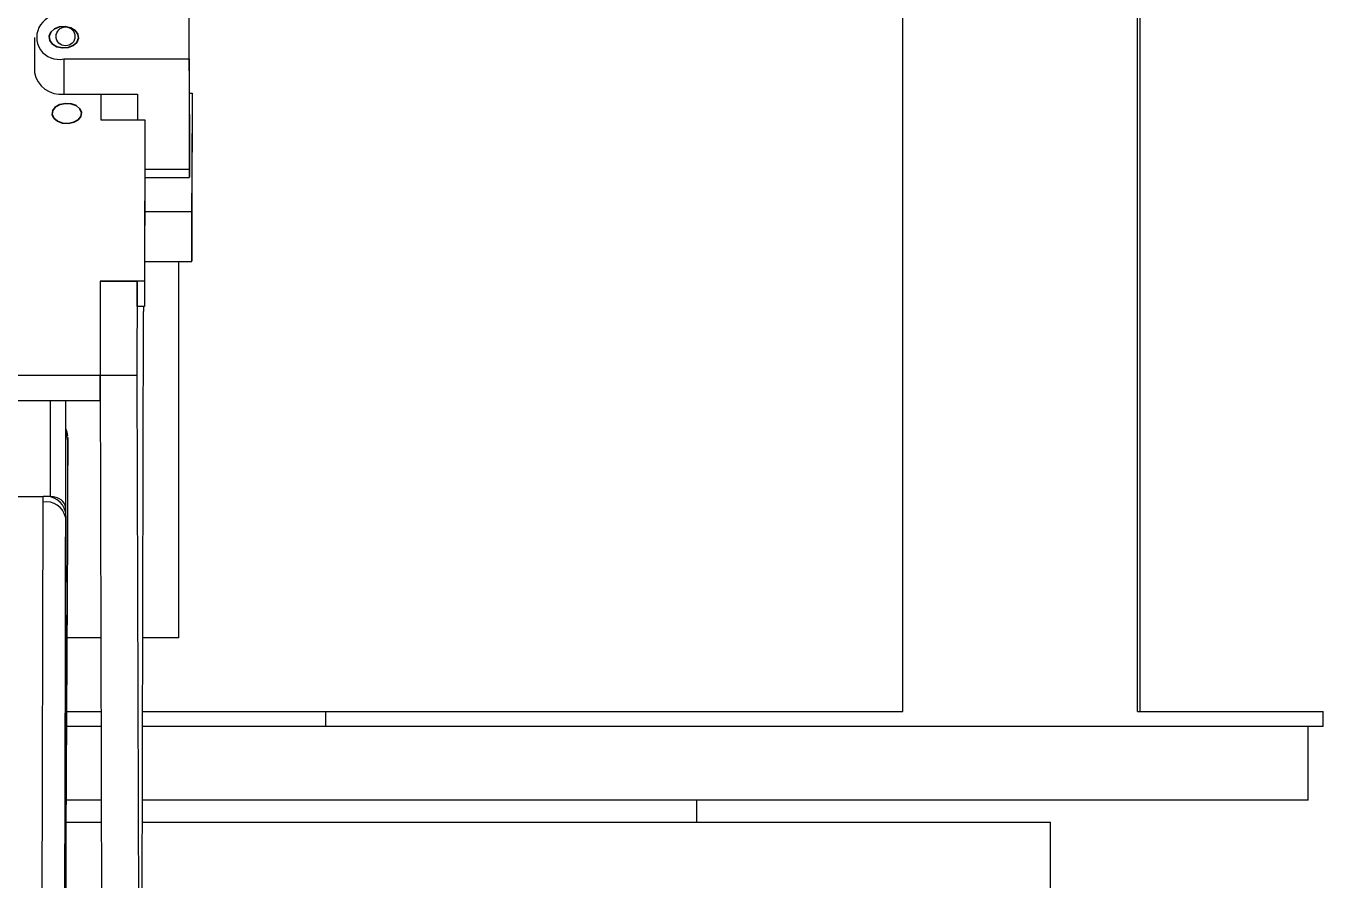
# Model space of a CAD drawing. Header units: millimetres. Extents: x -551930 to 36223, y -1733730 to 8014.
# Drawn here: x -551627.1 to -551607.3, y -1733497.49 to -1733484.45 of the extents above; entities that cross this region are included whole.
import ezdxf

# ---------------------------------------------------------------- set-up
doc = ezdxf.new("R2010")
doc.units = ezdxf.units.MM
doc.layers.get('0').update_dxf_attribs({"lineweight": 35})

msp = doc.modelspace()

# ---------------------------------------------------------------- linework, layer by layer
at = {"color": 7, "linetype": 'Continuous', "lineweight": 25}
for p, q in [((-551613.715, -1733494.915), (-551613.715, -1733479.054)), ((-551610.136, -1733494.915), (-551610.136, -1733479.054)), ((-551610.091, -1733494.915), (-551610.091, -1733479.054)), ((-551624.614, -1733484.954), (-551624.612, -1733484.296)), ((-551624.608, -1733485.985), (-551624.612, -1733484.296)), ((-551626.976, -1733484.626), (-551626.974, -1733485.163)), ((-551626.526, -1733484.954), (-551624.614, -1733484.954)), ((-551626.526, -1733484.954), (-551626.525, -1733485.491)), ((-551624.614, -1733484.954), (-551624.609, -1733486.643)), ((-551624.609, -1733485.479), (-551624.568, -1733485.479)), ((-551624.568, -1733485.479), (-551624.572, -1733487.288)), ((-551624.568, -1733485.479), (-551624.566, -1733486.093)), ((-551626.525, -1733485.491), (-551625.4, -1733485.491)), ((-551625.962, -1733485.491), (-551625.963, -1733485.882)), ((-551625.4, -1733485.491), (-551625.401, -1733485.882)), ((-551625.4, -1733485.491), (-551625.399, -1733485.882)), ((-551625.963, -1733485.882), (-551625.401, -1733485.882)), ((-551625.963, -1733485.882), (-551625.288, -1733485.882)), ((-551625.288, -1733485.882), (-551625.294, -1733488.348)), ((-551625.288, -1733485.882), (-551625.287, -1733486.265)), ((-551625.287, -1733486.265), (-551625.293, -1733488.732)), ((-551624.57, -1733487.902), (-551624.566, -1733486.093)), ((-551625.288, -1733486.764), (-551624.609, -1733486.764)), ((-551625.292, -1733488.045), (-551624.571, -1733488.045)), ((-551624.77, -1733493.79), (-551624.77, -1733488.045)), ((-551625.969, -1733488.348), (-551625.973, -1733489.787)), ((-551625.969, -1733488.348), (-551625.407, -1733488.348)), ((-551625.294, -1733488.348), (-551625.969, -1733488.348)), ((-551625.407, -1733488.348), (-551625.41, -1733489.787)), ((-551625.406, -1733488.732), (-551625.407, -1733488.348)), ((-551625.294, -1733488.348), (-551625.293, -1733488.732)), ((-551625.293, -1733488.732), (-551625.406, -1733488.732)), ((-551625.342, -1733503.139), (-551625.308, -1733488.809)), ((-551625.308, -1733488.732), (-551625.308, -1733488.809)), ((-551625.973, -1733489.787), (-551634.073, -1733489.787)), ((-551625.41, -1733489.787), (-551625.973, -1733489.787)), ((-551625.973, -1733489.787), (-551625.919, -1733509.366)), ((-551625.972, -1733490.171), (-551625.973, -1733489.787)), ((-551625.41, -1733489.787), (-551625.357, -1733509.366)), ((-551625.972, -1733490.171), (-551634.072, -1733490.171)), ((-551626.501, -1733490.171), (-551626.503, -1733491.799)), ((-551626.498, -1733494.32), (-551626.495, -1733490.171)), ((-551626.467, -1733490.784), (-551626.496, -1733495.343)), ((-551626.467, -1733490.745), (-551626.467, -1733490.784)), ((-551628.31, -1733491.634), (-551626.841, -1733491.634)), ((-551626.861, -1733499.915), (-551626.841, -1733491.717)), ((-551626.841, -1733491.717), (-551626.841, -1733491.634)), ((-551626.729, -1733491.634), (-551626.841, -1733491.634)), ((-551626.503, -1733491.799), (-551626.503, -1733491.865)), ((-551626.503, -1733491.947), (-551626.523, -1733500.145)), ((-551626.503, -1733491.865), (-551626.503, -1733491.947)), ((-551626.489, -1733496.797), (-551626.465, -1733492.225)), ((-551625.962, -1733493.79), (-551626.473, -1733493.79)), ((-551624.77, -1733493.79), (-551625.32, -1733493.79)), ((-551626.498, -1733494.32), (-551626.536, -1733510.219)), ((-551626.479, -1733494.915), (-551625.959, -1733494.915)), ((-551625.323, -1733494.915), (-551622.527, -1733494.915)), ((-551622.527, -1733494.915), (-551613.715, -1733494.915)), ((-551622.527, -1733495.14), (-551622.527, -1733494.915)), ((-551610.136, -1733494.915), (-551607.301, -1733494.915)), ((-551607.301, -1733495.14), (-551607.301, -1733494.915)), ((-551625.958, -1733495.14), (-551626.481, -1733495.14)), ((-551622.527, -1733495.14), (-551625.323, -1733495.14)), ((-551607.301, -1733495.14), (-551622.527, -1733495.14)), ((-551607.526, -1733496.265), (-551607.526, -1733495.14)), ((-551626.496, -1733495.343), (-551626.534, -1733511.051)), ((-551625.955, -1733496.265), (-551626.486, -1733496.265)), ((-551607.526, -1733496.265), (-551625.326, -1733496.265)), ((-551616.863, -1733496.603), (-551616.863, -1733496.265)), ((-551626.488, -1733496.603), (-551625.954, -1733496.603)), ((-551625.327, -1733496.603), (-551622.488, -1733496.603)), ((-551622.488, -1733496.603), (-551611.463, -1733496.603)), ((-551611.463, -1733499.978), (-551611.463, -1733496.603)), ((-551626.509, -1733505.124), (-551626.49, -1733496.925)), ((-551626.49, -1733496.925), (-551626.489, -1733496.797))]:
    msp.add_line(p, q, dxfattribs=at)
at = {"color": 8, "linetype": 'Continuous', "lineweight": 25}
for p, q in [((-551624.609, -1733486.643), (-551625.288, -1733486.643)), ((-551624.572, -1733487.288), (-551625.29, -1733487.288)), ((-551626.729, -1733491.634), (-551626.727, -1733490.171))]:
    msp.add_line(p, q, dxfattribs=at)
at = {"color": 7, "linetype": 'Continuous', "flags": 128}
for points in [[(-551626.591, -1733484.467), (-551626.668, -1733484.498), (-551626.724, -1733484.547), (-551626.75, -1733484.609), (-551626.741, -1733484.673), (-551626.699, -1733484.729), (-551626.632, -1733484.77), (-551626.548, -1733484.788), (-551626.46, -1733484.782), (-551626.383, -1733484.751), (-551626.327, -1733484.702), (-551626.302, -1733484.64), (-551626.31, -1733484.577), (-551626.352, -1733484.52), (-551626.42, -1733484.479), (-551626.504, -1733484.461), (-551626.591, -1733484.467)], [(-551626.545, -1733485.933), (-551626.622, -1733485.904), (-551626.678, -1733485.858), (-551626.703, -1733485.801), (-551626.694, -1733485.741), (-551626.653, -1733485.688), (-551626.585, -1733485.65), (-551626.501, -1733485.633), (-551626.414, -1733485.639), (-551626.336, -1733485.667), (-551626.281, -1733485.714), (-551626.255, -1733485.771), (-551626.264, -1733485.831), (-551626.305, -1733485.884), (-551626.373, -1733485.921), (-551626.457, -1733485.939), (-551626.545, -1733485.933)]]:
    msp.add_lwpolyline(points, dxfattribs=at)
at = {"color": 7, "linetype": 'Continuous', "lineweight": 25, "flags": 128}
for points in [[(-551624.609, -1733486.643), (-551624.609, -1733486.721), (-551624.609, -1733486.76), (-551624.608, -1733486.755), (-551624.608, -1733486.707), (-551624.608, -1733486.621), (-551624.607, -1733486.504), (-551624.607, -1733486.369), (-551624.607, -1733486.228), (-551624.608, -1733486.096), (-551624.608, -1733485.985)], [(-551624.608, -1733486.19), (-551624.608, -1733486.156), (-551624.609, -1733486.145), (-551624.609, -1733486.16), (-551624.609, -1733486.199), (-551624.609, -1733486.255), (-551624.609, -1733486.319), (-551624.609, -1733486.384), (-551624.609, -1733486.437), (-551624.609, -1733486.472), (-551624.609, -1733486.482), (-551624.608, -1733486.467), (-551624.608, -1733486.429), (-551624.608, -1733486.373), (-551624.608, -1733486.308), (-551624.608, -1733486.244), (-551624.608, -1733486.19)], [(-551624.572, -1733487.288), (-551624.572, -1733487.404), (-551624.572, -1733487.54), (-551624.572, -1733487.68), (-551624.572, -1733487.813), (-551624.572, -1733487.924), (-551624.571, -1733488.003), (-551624.571, -1733488.042), (-551624.571, -1733488.037), (-551624.57, -1733487.989), (-551624.57, -1733487.902)], [(-551624.571, -1733487.71), (-551624.571, -1733487.654), (-551624.571, -1733487.589), (-551624.571, -1733487.525), (-551624.571, -1733487.472), (-551624.571, -1733487.437), (-551624.571, -1733487.426), (-551624.571, -1733487.441), (-551624.571, -1733487.48), (-551624.571, -1733487.536), (-551624.571, -1733487.601), (-551624.571, -1733487.665), (-551624.571, -1733487.718), (-551624.571, -1733487.753), (-551624.571, -1733487.764), (-551624.571, -1733487.749), (-551624.571, -1733487.71)]]:
    msp.add_lwpolyline(points, dxfattribs=at)
at = {"color": 8, "linetype": 'Continuous', "lineweight": 25, "flags": 128}
msp.add_lwpolyline([(-551626.466, -1733490.73), (-551626.466, -1733490.737), (-551626.467, -1733490.745)], dxfattribs=at)
at = {"color": 7, "linetype": 'Continuous', "lineweight": 25}
msp.add_circle((-551626.5, -1733484.611), 0.144, dxfattribs=at)
for centre, radius, start, end in [((-551626.602, -1733484.624), 0.338, 76.854, 282.8744), ((-551626.573, -1733485.086), 0.408, 190.9517, 276.8297), ((-551775.462, -1733491.556), 148.999, 359.74271, 0.31777), ((-551626.796, -1733491.932), 0.301, 12.8739, 98.6001), ((-551626.796, -1733492.014), 0.301, 12.8739, 98.6001)]:
    msp.add_arc(centre, radius, start, end, dxfattribs=at)
at = {"color": 8, "linetype": 'Continuous', "lineweight": 25}
msp.add_arc((-551626.764, -1733490.785), 0.297, 0.162, 25.2332, dxfattribs=at)
at = {"color": 7, "linetype": 'Continuous', "lineweight": 25}
for centre, major_axis, ratio, start_param, end_param in [((-551626.728, -1733491.799), (0.225, -0.001), 0.731507, 0.004278, 1.575074), ((-551626.834, -1733495.343), (0.002, 0.573), 0.589052, 4.714527, 4.873138)]:
    msp.add_ellipse(centre, major_axis=major_axis, ratio=ratio, start_param=start_param, end_param=end_param, dxfattribs=at)
msp.add_open_spline([(-551626.467, -1733490.709), (-551626.467, -1733490.709), (-551626.467, -1733490.707), (-551626.468, -1733490.695), (-551626.471, -1733490.667), (-551626.479, -1733490.631), (-551626.491, -1733490.606), (-551626.495, -1733490.596)], degree=3, knots=[0, 0, 0, 0, 0.0216376, 0.1355226, 0.3322145, 0.7442037, 1, 1, 1, 1], dxfattribs=at)

doc.saveas('drawing.dxf')
